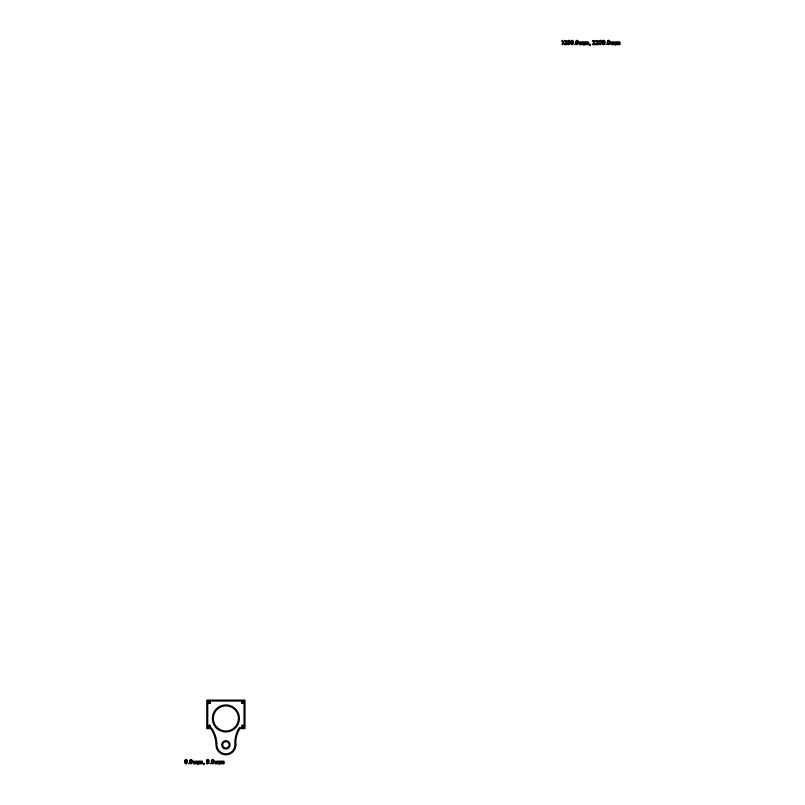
<?xml version="1.0" encoding="UTF-8"?>
<svg xmlns="http://www.w3.org/2000/svg" width="805" height="805" viewBox="0 0 805 805"><rect width="100%" height="100%" fill="white"/><g stroke="black" fill="none" stroke-linecap="round" stroke-linejoin="round"><path stroke-width="1.21" d="M210.326 725.999C207.579 729.26 209.24 722.327 210.206 726.513L208.525 726.513L209.36 725.063L210.326 726.03L209.36 726.03M210.326 702.654C207.539 705.864 209.27 698.971 210.206 703.157L208.525 703.157L209.36 701.698L210.326 702.674L209.36 702.674M243.392 726.03C240.574 729.209 242.345 722.337 243.261 726.513L241.581 726.513L242.426 725.063L243.392 726.03L242.426 726.03M243.392 702.674C239.82 705.502 243.593 699.012 242.909 703.51L241.46 702.674L242.426 701.698L243.392 702.674L242.426 702.674M615.453 44.657L615.473 42.001L619.86 42.091C621.269 45.372 618.29 45.644 619.367 42.273L618.2 42.403L618.683 44.657L617.214 44.657L617.616 42.323L616.459 42.393C618.512 45.925 612.283 45.764 614.285 42.273L613.118 42.403L613.591 44.657L612.122 44.657L612.535 42.323L611.367 42.393C612.142 48.602 609.184 40.693 611.337 42.172L614.768 42.091L615.332 44.657M584.007 44.657L584.017 42.001L588.415 42.091C589.823 45.372 586.845 45.644 587.922 42.273L586.754 42.403L587.237 44.657L585.768 44.657L586.171 42.323L585.014 42.393C587.066 45.925 580.838 45.764 582.83 42.273L581.663 42.403L582.146 44.657L580.677 44.657L581.079 42.323L579.922 42.393C580.697 48.602 577.738 40.693 579.892 42.172L583.323 42.091L583.887 44.657M219.524 763.814L219.534 761.158L223.931 761.248C225.34 764.529 222.361 764.8 223.438 761.429L222.271 761.56L222.754 763.814L221.284 763.814L221.687 761.48L220.52 761.55C222.583 765.082 216.354 764.921 218.346 761.429L217.179 761.56L217.662 763.814L216.193 763.814L216.595 761.48L215.438 761.55C216.213 767.769 213.224 759.799 215.408 761.339L218.839 761.248L219.403 763.814M197.889 763.814L197.909 761.158L202.297 761.248C203.705 764.529 200.727 764.8 201.803 761.429L200.636 761.56L201.119 763.814L199.65 763.814L200.053 761.48L198.895 761.55C200.948 765.082 194.719 764.921 196.712 761.429L195.555 761.56L196.028 763.814L194.558 763.814L194.961 761.48L193.804 761.55C194.579 767.769 191.6 759.799 193.774 761.339L197.205 761.248L197.768 763.814M185.311 760.484L185.321 762.888L186.086 763.704L186.73 763.18L186.8 760.453L186.056 759.588L185.311 760.484M190.222 760.484L190.222 762.888L190.986 763.704L191.64 763.18L191.711 760.453L190.966 759.588L190.222 760.484M206.945 760.484L206.945 762.888L207.71 763.704L208.364 763.18L208.435 760.453L207.69 759.588L206.945 760.484M211.856 760.484L211.856 762.888L212.621 763.704L213.265 763.18L213.335 760.453L212.601 759.588L211.856 760.484M568.159 41.327L568.159 43.732L568.924 44.537L569.568 44.023L569.638 41.297L568.904 40.431L568.159 41.327M571.429 41.327L571.429 43.732L572.204 44.537L572.848 44.023L572.919 41.297L572.174 40.431L571.429 41.327M576.34 41.327L576.34 43.732L577.105 44.537L577.749 44.023L577.819 41.297L577.084 40.431L576.34 41.327M599.604 41.327L599.604 43.732L600.379 44.537L601.023 44.023L601.094 41.297L600.349 40.431L599.604 41.327M602.875 41.327L602.885 43.732L603.649 44.537L604.293 44.023L604.364 41.297L603.619 40.431L602.875 41.327M607.785 41.327L607.785 43.732L608.55 44.537L609.204 44.023L609.274 41.297L608.53 40.431L607.785 41.327M235.875 744.887L235.543 747.422A9.992 9.992 0 0 1 216.243 747.422L215.871 743.357A28.054 28.054 0 0 0 211.302 729.431L210.729 728.606L206.784 728.606L206.784 700.088L245.002 700.088L245.002 728.606L239.81 728.606L239.337 729.411A27.481 27.481 0 0 0 235.815 743.327L235.875 744.887M187.535 761.621L186.046 763.875L185.009 763.301L184.868 760.232L186.076 759.417L187.213 760.192L187.535 761.621M192.445 761.621L190.956 763.875L189.92 763.301L189.769 760.232L190.986 759.417L192.123 760.192L192.445 761.621M209.169 761.621L207.68 763.875L206.644 763.301L206.493 760.232L207.71 759.417L208.847 760.192L209.169 761.621M214.08 761.621L212.58 763.875L211.554 763.301L211.403 760.232L212.611 759.417L213.758 760.192L214.08 761.621M570.383 42.464L568.894 44.718L567.857 44.144L567.706 41.075L568.914 40.26L570.061 41.035L570.383 42.464M573.653 42.464L572.164 44.718L571.127 44.144L570.987 41.075L572.194 40.26L573.331 41.035L573.653 42.464M578.564 42.464L577.064 44.718L576.038 44.144L575.887 41.075L577.094 40.26L578.242 41.035L578.564 42.464M601.828 42.464L600.339 44.718L599.302 44.144L599.162 41.075L600.369 40.26L601.506 41.035L601.828 42.464M605.098 42.464L603.609 44.718L602.573 44.144L602.432 41.075L603.639 40.26L604.776 41.035L605.098 42.464M610.009 42.464L608.52 44.718L607.483 44.144L607.342 41.075L608.55 40.26L609.687 41.035L610.009 42.464M562.212 44.084C561.89 46.288 564.728 43.138 562.765 40.29C560.23 40.683 563.742 41.528 562.212 44.084M204.229 763.915L203.746 764.75L204.48 763.754L203.655 763.271L204.229 763.915M590.347 44.758L589.864 45.593L590.598 44.597L589.773 44.114L590.347 44.758M566.861 41.427L564.929 44.164L567.112 43.732L566.841 44.657L564.285 44.657L566.287 41.699L565.422 40.723L564.295 41.558L564.828 40.532L566.529 40.592L566.861 41.427M595.036 41.427L593.104 44.164L595.287 43.732L595.016 44.657L592.46 44.657L594.462 41.699L593.597 40.723L592.47 41.558L593.003 40.532L594.704 40.592L595.036 41.427M598.306 41.427L596.374 44.164L598.558 43.732L598.286 44.657L595.73 44.657L597.743 41.699L596.877 40.723L595.74 41.558L596.284 40.532L597.974 40.592L598.306 41.427M189.215 763.532L188.491 763.532L189.215 763.532M210.85 763.532L210.125 763.532L210.85 763.532M575.334 44.376L574.609 44.376L575.334 44.376M606.779 44.376L606.054 44.376L606.779 44.376M244.036 701.054L207.75 701.054L207.75 727.64L211.232 727.64A29.02 29.02 0 0 1 216.877 744.836A9.016 9.016 0 0 0 225.893 753.862A9.016 9.016 0 0 0 234.909 744.836A28.447 28.447 0 0 1 239.266 727.64L244.036 727.64L244.036 701.054M216.334 728.002A13.524 13.524 0 0 0 238.954 721.934A13.524 13.524 0 0 0 222.391 705.371A13.524 13.524 0 0 0 216.334 728.002M223.8 748.469A4.186 4.186 0 0 0 230.079 744.836A4.186 4.186 0 0 0 223.8 741.214A4.186 4.186 0 0 0 223.8 748.469M217.018 727.307A12.548 12.548 0 0 0 238.018 721.683A12.548 12.548 0 0 0 222.643 706.307A12.548 12.548 0 0 0 217.018 727.307M224.283 747.624A3.21 3.21 0 0 0 229.103 744.836A3.21 3.21 0 0 0 224.283 742.059A3.21 3.21 0 0 0 224.283 747.624"/></g></svg>
